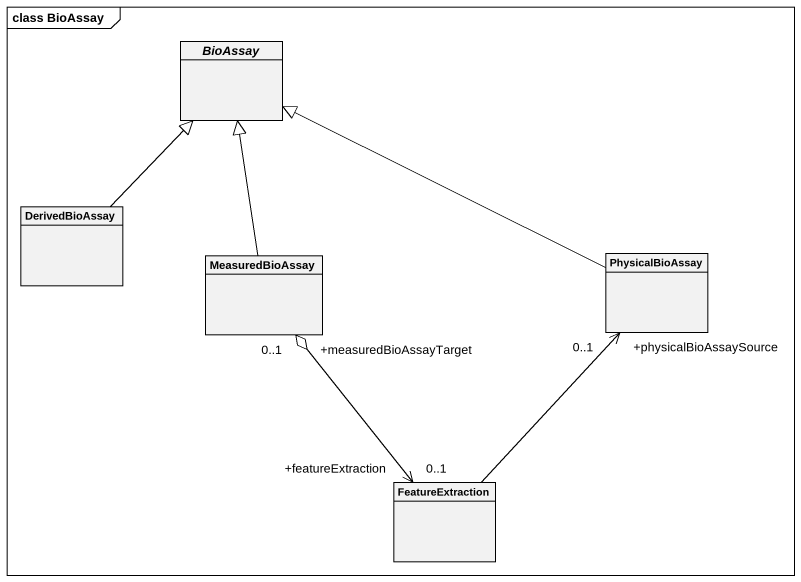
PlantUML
@startuml
mainframe class BioAssay
hide circle
hide empty members
abstract class BioAssay
class DerivedBioAssay
class MeasuredBioAssay
class PhysicalBioAssay
class FeatureExtraction
DerivedBioAssay -up-|> BioAssay
MeasuredBioAssay -up-|> BioAssay
PhysicalBioAssay -left-|> BioAssay
FeatureExtraction "+featureExtraction\n0..1" <-up-o "+measuredBioAssayTarget\n0..1" MeasuredBioAssay
FeatureExtraction -up-> "+physicalBioAssaySource\n0..1" PhysicalBioAssay
@enduml
